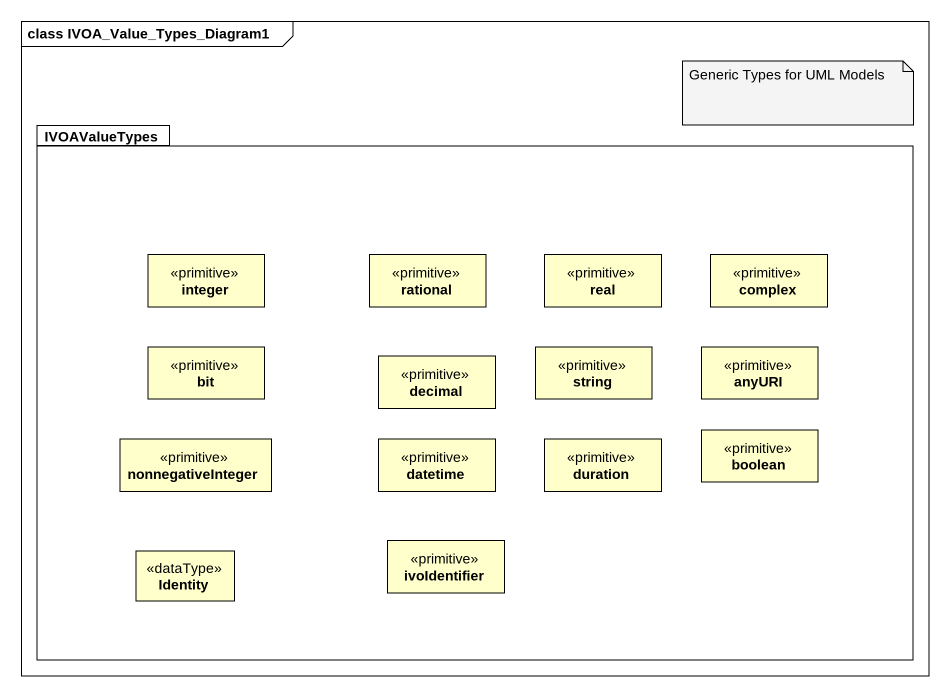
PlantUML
@startuml
mainframe class IVOA_Value_Types_Diagram1
hide circle
hide empty members
package IVOAValueTypes {
  class integer <<primitive>>
  class rational <<primitive>>
  class real <<primitive>>
  class complex <<primitive>>
  class bit <<primitive>>
  class decimal <<primitive>>
  class string <<primitive>>
  class anyURI <<primitive>>
  class nonnegativeInteger <<primitive>>
  class datetime <<primitive>>
  class duration <<primitive>>
  class boolean <<primitive>>
  class Identity <<dataType>>
  class ivoIdentifier <<primitive>>
}
note top of IVOAValueTypes : Generic Types for UML Models
@enduml
